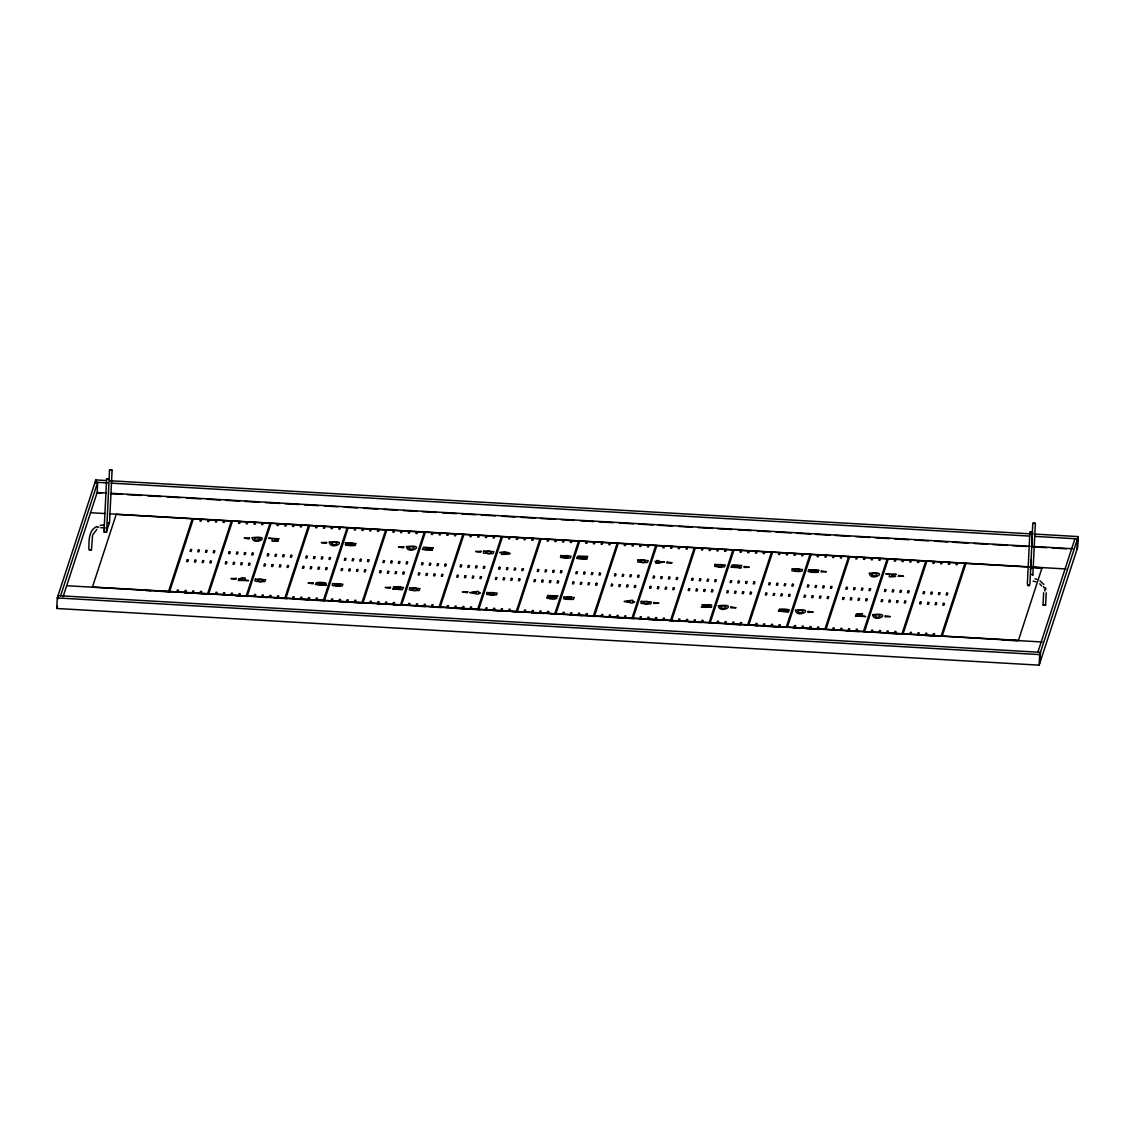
<?xml version="1.0" encoding="UTF-8"?>
<svg xmlns="http://www.w3.org/2000/svg" width="1135" height="1135" viewBox="0 0 1135 1135"><rect width="100%" height="100%" fill="white"/><g stroke="black" fill="none" stroke-linecap="round" stroke-linejoin="round"><path stroke-width="1.5" d="M1033.999 534.032L1078.25 536.585L1077.739 547.155L1039.163 665.153L56.75 608.488L57.261 597.932L95.837 479.921L106.449 480.531M57.842 599.181L58.013 595.662L1040.426 652.327L1039.915 662.883M96.815 529.435L92.602 535.025L91.481 549.964L88.913 549.808C88.998 541.877 88.062 530.499 96.872 526.441M95.666 483.439L95.837 479.921M97.142 492.902L97.667 482.347L60.581 595.818M104.079 530.854L106.619 478.899L109.187 479.055L106.619 478.899M106.647 531.01L109.528 470.003L110.549 469.847L112.095 470.16L109.556 522.114M1018.294 640.835L1042.043 567.784L116.21 514.382L92.474 587.008L1018.308 640.41M1027.345 584.114L1029.885 532.159L1031.247 532.003L1032.453 532.301L1029.913 584.255M1030.509 570.025L1031.02 559.626M1031.687 545.779L1032.793 523.263L1034.482 523.136L1035.361 523.405L1032.822 575.36M1039.163 665.153L1039.688 654.597L1078.25 536.585M1043.632 592.74L1043.037 604.841L1044.583 605.154L1045.619 604.983L1046.215 592.81M1076.987 549.425L1077.512 538.855L1035.021 536.401M56.75 608.488L57.488 606.218M63.134 596.613L97.17 492.476L106.023 492.987M104.15 530.471L105.058 527.69M106.605 531.279L109.471 522.497M168.562 591.392L192.297 518.78M169.626 591.463L193.361 518.837M176.805 591.846L177.4 590.03L178.479 590.101L177.883 591.917M200.54 519.234L199.944 521.05L201.023 521.107L201.619 519.291M184.523 592.3L185.118 590.484L186.197 590.54L185.601 592.356M208.258 519.674L207.662 521.49L208.741 521.547L209.337 519.745M192.241 592.74L192.836 590.924L193.901 590.995L193.319 592.81M215.976 520.128L215.38 521.944L216.459 522.001L217.04 520.185M199.959 593.194L200.555 591.378L201.619 591.434L201.023 593.25M223.694 520.568L223.098 522.384L224.162 522.441L224.758 520.624M207.677 593.648L231.398 521.036M208.741 593.719L232.476 521.093M215.38 594.073L215.976 592.257L217.055 592.328L216.459 594.144M239.116 521.462L238.52 523.278L239.598 523.334L240.194 521.518M223.098 594.527L223.694 592.711L224.773 592.768L224.177 594.584M246.834 521.901L246.238 523.717L247.316 523.774L247.912 521.958M230.816 594.967L231.412 593.151L232.476 593.208L231.895 595.024M244.649 552.646L244.053 554.462L245.132 554.518L245.727 552.702L244.536 552.631M254.552 522.341L253.956 524.157L255.034 524.228L255.616 522.412M238.534 595.407L239.13 593.591L240.194 593.662L239.598 595.478M262.27 522.795L261.674 524.611L262.738 524.668L263.334 522.852M244.607 580.155L245.302 578.027L243.046 577.928L238.705 578.836L242.933 578.396L242.45 580.07L238.208 580.382L248.608 580.595L244.635 580.212M246.252 595.875L269.974 523.263M247.316 595.946L271.052 523.32M253.97 596.301L254.552 594.485L255.63 594.556L255.034 596.357M277.692 523.675L277.11 525.491L278.174 525.562L278.77 523.746M261.674 596.74L262.27 594.939L263.348 594.995L262.752 596.811M285.41 524.129L284.814 525.945L285.892 526.002L286.488 524.186M269.392 597.194L269.988 595.378L271.052 595.435L270.47 597.251M293.128 524.569L292.532 526.385L293.61 526.456L294.206 524.64M277.11 597.634L277.706 595.818L278.77 595.889L278.174 597.705M300.846 525.023L300.25 526.839L301.328 526.895L301.91 525.079M284.828 598.102L308.564 525.477M285.892 598.159L309.628 525.548M292.546 598.528L293.128 596.712L294.206 596.769L293.61 598.585M316.268 525.902L315.686 527.718L316.75 527.789L317.346 525.973M300.25 598.968L300.846 597.152L301.924 597.223L301.328 599.039M323.986 526.356L323.39 528.172L324.468 528.229L325.064 526.413M307.968 599.422L308.564 597.606L309.642 597.663L309.046 599.479M331.704 526.796L331.108 528.612L332.186 528.669L332.782 526.853M315.686 599.862L316.282 598.046L317.346 598.102L316.764 599.918M339.422 527.236L338.826 529.052L339.904 529.123L340.486 527.307M323.404 600.33L347.14 527.704M324.468 600.387L348.204 527.775M331.122 600.755L331.704 598.94L332.782 598.996L332.186 600.812M354.844 528.13L354.262 529.946L355.326 530.002L355.922 528.186M338.826 601.195L339.422 599.379L340.5 599.45L339.904 601.266M362.562 528.569L361.966 530.385L363.044 530.456L363.64 528.64M346.544 601.649L347.14 599.833L348.218 599.89L347.622 601.706M370.28 529.024L369.684 530.84L370.762 530.896L371.358 529.08M354.262 602.089L354.858 600.273L355.922 600.33L355.34 602.146M377.998 529.463L377.402 531.279L378.48 531.35L379.062 529.534M361.98 602.557L385.716 529.931M363.044 602.614L386.78 529.988M369.698 602.983L370.294 601.167L371.358 601.224L370.762 603.04M393.434 530.357L392.838 532.173L393.902 532.23L394.498 530.414M377.402 603.423L377.998 601.607L379.076 601.663L378.48 603.48M401.137 530.797L400.556 532.613L401.62 532.684L402.216 530.868M385.12 603.863L385.716 602.047L386.794 602.117L386.198 603.933M408.855 531.251L408.26 533.067L409.338 533.124L409.934 531.308M392.838 604.317L393.434 602.501L394.498 602.557L393.916 604.373M416.573 531.691L415.977 533.507L417.056 533.563L417.637 531.747M400.825 589.221L395.008 588.299L401.223 587.462L393.277 586.937L403.563 587.49L402.201 589.732L392.639 588.909L400.811 589.249M400.556 604.785L424.291 532.159M401.62 604.841L425.355 532.216M425.086 547.737L430.903 548.645L424.703 549.496L432.634 550.007L422.348 549.468L423.511 547.254L433.343 547.865L425.171 547.68M408.274 605.196L408.87 603.38L409.934 603.451L409.338 605.267M432.009 532.585L431.413 534.401L432.478 534.457L433.073 532.641M415.992 605.65L416.573 603.834L417.652 603.891L417.056 605.707M439.713 533.024L439.131 534.84L440.196 534.897L440.791 533.095M423.695 606.09L424.291 604.274L425.37 604.345L424.774 606.161M447.431 533.478L446.835 535.28L447.914 535.351L448.509 533.535M431.413 606.544L432.009 604.728L433.088 604.785L432.492 606.601M455.149 533.918L454.553 535.734L455.632 535.791L456.227 533.975M439.131 606.998L462.867 534.386M440.196 607.069L463.931 534.443M446.849 607.424L447.445 605.608L448.509 605.679L447.914 607.495M470.585 534.812L469.989 536.628L471.053 536.685L471.649 534.869M454.567 607.878L455.149 606.062L456.227 606.118L455.632 607.934M478.289 535.252L477.707 537.068L478.771 537.125L479.367 535.309M462.271 608.317L462.867 606.501L463.945 606.558L463.35 608.374M486.007 535.692L485.411 537.508L486.489 537.579L487.085 535.763M469.989 608.757L470.585 606.941L471.663 607.012L471.068 608.828M493.725 536.146L493.129 537.962L494.207 538.018L494.803 536.202M477.707 609.225L501.443 536.614M478.771 609.296L502.507 536.671M485.425 609.651L486.021 607.835L487.085 607.892L486.489 609.708M509.161 537.025L508.565 538.841L509.629 538.912L510.225 537.096M493.143 610.091L493.725 608.275L494.803 608.346L494.207 610.162M516.865 537.479L516.283 539.295L517.347 539.352L517.943 537.536M500.847 610.545L501.443 608.729L502.521 608.786L501.925 610.602M524.583 537.919L523.987 539.735L525.065 539.792L525.661 537.99M508.565 610.985L509.161 609.169L510.239 609.24L509.643 611.056M532.301 538.373L531.705 540.189L532.783 540.246L533.379 538.43M516.283 611.453L540.019 538.827M517.361 611.51L541.083 538.898M524.001 611.878L524.597 610.062L525.661 610.119L525.065 611.935M547.737 539.253L547.141 541.069L548.205 541.14L548.801 539.324M531.719 612.318L532.315 610.502L533.379 610.573L532.783 612.389M555.455 539.707L554.859 541.523L555.923 541.579L556.519 539.763M539.437 612.772L540.019 610.956L541.097 611.013L540.501 612.829M563.159 540.147L562.577 541.962L563.641 542.019L564.237 540.203M547.141 613.212L547.737 611.396L548.815 611.453L548.219 613.269M570.877 540.586L570.281 542.402L571.359 542.473L571.955 540.657M554.859 613.68L578.595 541.054M555.937 613.737L579.659 541.125M562.577 614.106L563.173 612.29L564.237 612.347L563.641 614.163M586.313 541.48L585.717 543.296L586.795 543.353L587.377 541.537M570.295 614.546L570.891 612.73L571.955 612.801L571.359 614.602M594.031 541.92L593.435 543.736L594.499 543.807L595.095 541.991M578.013 614.986L578.595 613.184L579.673 613.24L579.077 615.056M601.734 542.374L601.153 544.19L602.217 544.247L602.813 542.431M585.717 615.44L586.313 613.624L587.391 613.68L586.795 615.496M609.452 542.814L608.857 544.63L609.935 544.701L610.531 542.885M593.435 615.908L617.17 543.282M594.513 615.965L618.234 543.339M601.153 616.333L601.749 614.517L602.813 614.574L602.231 616.39M624.888 543.708L624.293 545.524L625.371 545.58L625.952 543.764M608.871 616.773L609.467 614.957L610.531 615.014L609.935 616.83M632.606 544.147L632.011 545.963L633.075 546.034L633.67 544.218M616.589 617.213L617.17 615.397L618.249 615.468L617.653 617.284M640.31 544.601L639.729 546.417L640.793 546.474L641.388 544.658M624.293 617.667L624.888 615.851L625.967 615.908L625.371 617.724M648.028 545.041L647.432 546.857L648.511 546.914L649.106 545.098M632.011 618.135L655.746 545.509M633.089 618.192L656.824 545.566M656.456 561.385L656.725 560.548L658.867 560.676L658.811 561.626L664.542 561.995L655.831 563.272C657.037 560.789 652.653 561.91 656.441 561.399M639.729 618.547L640.324 616.731L641.388 616.802L640.807 618.618M663.464 545.935L662.868 547.751L663.947 547.808L664.528 545.992M647.447 619.001L648.042 617.185L649.106 617.241L648.511 619.057M671.182 546.375L670.586 548.191L671.65 548.248L672.246 546.432M655.165 619.44L655.76 617.624L656.824 617.695L656.229 619.497M678.9 546.815L678.304 548.631L679.368 548.702L679.964 546.886M662.868 619.894L663.464 618.078L664.542 618.135L663.947 619.951M686.604 547.269L686.022 549.085L687.086 549.141L687.682 547.325M670.586 620.348L694.322 547.737M671.665 620.419L695.4 547.794M678.304 620.774L678.9 618.958L679.964 619.029L679.383 620.845M702.04 548.162L701.444 549.978L702.522 550.035L703.104 548.219M686.022 621.228L686.618 619.412L687.682 619.469L687.086 621.285M709.758 548.602L709.162 550.418L710.226 550.475L710.822 548.659M693.74 621.668L694.336 619.852L695.4 619.909L694.804 621.725M717.476 549.042L716.88 550.858L717.944 550.929L718.54 549.113M701.458 622.108L702.04 620.292L703.118 620.363L702.522 622.179M725.18 549.496L724.598 551.312L725.662 551.369L726.258 549.553M709.162 622.576L732.898 549.964M710.24 622.647L733.976 550.021M733.309 566.706L741.254 567.812L730.968 567.216L732.132 565.046L741.95 565.656L733.905 565.443L733.934 566.181L739.509 566.45L733.409 566.649M716.88 623.001L717.476 621.185L718.554 621.242L717.958 623.058M740.616 550.376L740.02 552.192L741.098 552.263L741.694 550.447M724.598 623.441L725.194 621.625L726.258 621.696L725.676 623.512M748.334 550.83L747.738 552.646L748.816 552.702L749.398 550.886M732.316 623.895L732.912 622.079L733.976 622.136L733.38 623.952M756.052 551.269L755.456 553.085L756.52 553.142L757.116 551.326M740.034 624.335L740.616 622.519L741.694 622.59L741.098 624.406M763.756 551.723L763.174 553.525L764.238 553.596L764.834 551.78M747.738 624.803L771.474 552.178M748.816 624.86L772.552 552.248M755.456 625.229L756.052 623.413L757.13 623.47L756.534 625.286M779.192 552.603L778.596 554.419L779.674 554.49L780.27 552.674M763.174 625.669L763.77 623.853L764.834 623.924L764.252 625.74M786.91 553.057L786.314 554.873L787.392 554.93L787.974 553.114M770.892 626.123L771.488 624.307L772.552 624.363L771.956 626.179M794.628 553.497L794.032 555.313L795.096 555.37L795.692 553.554M778.61 626.563L779.192 624.747L780.27 624.803L779.674 626.619M802.332 553.937L801.75 555.753L802.814 555.824L803.41 554.008M786.314 627.031L810.05 554.405M787.392 627.087L811.128 554.476M794.032 627.456L794.628 625.64L795.706 625.697L795.11 627.513M817.767 554.831L817.172 556.647L818.25 556.703L818.846 554.887M801.75 627.896L802.346 626.08L803.41 626.137L802.828 627.953M825.486 555.27L824.89 557.086L825.968 557.157L826.55 555.341M809.468 628.336L810.064 626.52L811.128 626.591L810.532 628.407M833.203 555.724L832.608 557.54L833.672 557.597L834.268 555.781M817.186 628.79L817.782 626.974L818.846 627.031L818.25 628.847M840.922 556.164L840.326 557.98L841.39 558.037L841.986 556.235M824.89 629.258L848.625 556.632M825.968 629.315L849.704 556.689M832.608 629.684L833.203 627.868L834.282 627.925L833.686 629.741M856.343 557.058L855.747 558.874L856.826 558.931L857.422 557.115M840.326 630.124L840.922 628.308L841.986 628.364L841.404 630.18M864.061 557.498L863.465 559.314L864.544 559.385L865.14 557.569M848.044 630.563L848.639 628.747L849.704 628.818L849.108 630.634M871.779 557.952L871.183 559.768L872.247 559.825L872.843 558.009M860.216 614.035L859.635 615.695L855.421 615.993L865.721 616.575L861.862 615.823L862.529 613.624L855.932 614.432L860.188 614.021M855.762 631.017L856.357 629.201L857.422 629.258L856.826 631.074M879.497 558.392L878.901 560.208L879.966 560.264L880.561 558.448M863.465 631.486L887.201 558.86M864.544 631.542L888.279 558.917M871.183 631.897L871.779 630.081L872.858 630.152L872.262 631.968M894.919 559.285L894.323 561.101L895.401 561.158L895.997 559.342M878.901 632.351L879.497 630.535L880.576 630.592L879.98 632.408M902.637 559.725L902.041 561.541L903.119 561.598L903.715 559.782M886.619 632.791L887.215 630.975L888.279 631.046L887.698 632.848M910.355 560.165L909.759 561.981L910.837 562.052L911.419 560.236M894.337 633.231L894.933 631.429L895.997 631.486L895.401 633.302M918.073 560.619L917.477 562.435L918.541 562.492L919.137 560.676M902.055 633.699L925.777 561.087M903.119 633.77L926.855 561.144M909.759 634.124L910.355 632.308L911.433 632.379L910.837 634.195M933.495 561.513L932.899 563.329L933.977 563.386L934.573 561.57M917.477 634.578L918.073 632.762L919.151 632.819L918.556 634.635M941.213 561.953L940.617 563.769L941.695 563.825L942.291 562.009M925.195 635.018L925.791 633.202L926.855 633.259L926.274 635.075M948.931 562.392L948.335 564.208L949.413 564.279L949.995 562.463M932.913 635.458L933.509 633.642L934.573 633.713L933.977 635.529M956.649 562.846L956.053 564.663L957.117 564.719L957.713 562.903M941.156 635.955L964.892 563.343M942.234 636.026L965.97 563.4M1028.565 585.447C1032.353 585.532 1024.806 585.703 1028.636 585.22M1037.858 652.185L1074.93 538.714M1035.361 523.405L1032.921 523.377M1032.453 532.301L1029.913 532.216M1030.665 574.338L1032.68 574.721M709.786 605.891L703.629 606.104L709.205 606.374L709.233 607.111L701.189 606.899L711.503 607.353L711.631 605.026L701.884 604.742L709.971 605.324M816.59 570.281L814.377 570.423A5.973 1.064 2.8 0 0 808.29 571.146M780.837 611.183L783.065 611.027A5.973 1.064 2.8 0 0 789.151 610.318M112.039 470.216L109.528 470.003M254.907 537.976C252.013 543.339 267.704 537.352 254.907 537.976M100.249 525.278L103.753 525.023M100.745 527.803L103.668 527.591M570.423 599.053C576.481 594.414 557.143 598.627 570.423 599.053M108.463 523.547L109.499 523.377L108.279 523.079M109.996 480.743L1030.452 533.833M95.085 482.191L107.484 482.914M111.017 483.113L1029.715 536.103M111.329 493.299L1030.183 546.29M1033.715 546.502L1072.674 548.744M96.347 492.86L101.653 493.158M110.506 493.668L121.927 494.335M127.248 494.633L141.407 495.456M147.678 495.811L160.886 496.577M167.157 496.946L180.351 497.697M186.622 498.066L200.781 498.875M206.91 499.23L220.247 500.01M225.567 500.308L239.726 501.131M245.032 501.429L259.191 502.252M265.335 502.606L279.494 503.415M284.814 503.727L298.973 504.55M304.279 504.848L318.453 505.671M324.695 506.026L337.918 506.792M344.16 507.146L357.397 507.912M363.64 508.267L377.799 509.09M383.956 509.445L397.264 510.211M403.436 510.566L416.744 511.332M422.05 511.644L436.209 512.452M442.38 512.821L456.54 513.63M461.86 513.942L476.019 514.751M481.325 515.063L495.498 515.872M501.698 516.241L514.964 517.007M521.178 517.361L535.337 518.17M540.643 518.482L554.802 519.305M561.002 519.66L574.282 520.426M580.467 520.781L593.747 521.547M599.053 521.859L613.226 522.667M619.426 523.022L633.585 523.845M638.891 524.143L653.065 524.966M658.371 525.278L672.53 526.087M678.716 526.441L692.01 527.207M698.181 527.576L712.34 528.385M717.66 528.697L731.82 529.506M738.034 529.875L751.285 530.627M757.513 530.996L770.764 531.762M776.07 532.06L791.152 532.925M796.458 533.237L810.631 534.06M815.937 534.358L830.096 535.181M835.417 535.479L849.576 536.302M855.733 536.656L869.892 537.479M875.198 537.777L889.358 538.6M894.664 538.898L908.837 539.721M915.08 540.076L928.302 540.842M934.559 541.196L947.768 541.962M953.088 542.275L968.198 543.14M974.327 543.495L987.663 544.261M992.983 544.573L1007.142 545.396M1012.448 545.694L1026.622 546.517M1032.736 546.871L1046.896 547.68M1052.216 547.992L1066.375 548.801M90.559 512.722L104.718 513.531M110.024 513.843L1028.878 566.833M1032.424 567.046L1066.063 568.976M1031.403 567.599L1040.256 568.11M90.204 549.879L91.353 549.837M1044.328 604.912L1043.037 604.841L1045.619 604.983M66.695 585.717L1042.2 641.984M145.564 590.498L150.87 590.796M157.949 591.207L170.349 591.931M184.508 592.74L189.815 593.052M196.894 593.449L209.294 594.173M223.453 594.981L228.759 595.293M235.853 595.705L248.239 596.414M262.398 597.237L267.704 597.535M274.798 597.946L287.183 598.67M299.569 599.379L308.422 599.89M315.502 600.302L324.355 600.812M338.514 601.621L347.367 602.132M352.687 602.444L363.299 603.054M377.458 603.877L386.311 604.387M393.391 604.785L402.244 605.295M416.417 606.118L425.256 606.629M432.35 607.041L441.189 607.551M455.362 608.36L465.974 608.97M471.295 609.282L480.133 609.793M492.533 610.502L504.919 611.226M511.998 611.637L517.319 611.935M531.478 612.758L543.864 613.467M550.943 613.879L556.263 614.177M570.423 615L582.808 615.709M589.888 616.121L595.208 616.433M609.367 617.241L621.753 617.965M628.847 618.362L634.153 618.674M648.312 619.497L662.471 620.306M669.551 620.717L673.098 620.916M689.03 621.838L701.416 622.562M727.975 624.094L740.361 624.803M754.534 625.612L758.067 625.825M766.919 626.336L779.305 627.045M793.478 627.868L797.011 628.066M805.864 628.577L820.023 629.4M846.582 630.932L858.968 631.642M885.527 633.174L897.913 633.883M924.472 635.416L936.857 636.139M1002.361 639.913L1016.52 640.736M57.261 597.932L1039.688 654.597M1033.077 581.191L1035.957 581.744M780.923 611.268L788.683 611.751L778.397 611.155A5.207 0.936 2.8 0 1 783.959 610.687L787.009 610.119L778.922 609.566A5.221 0.936 2.8 0 1 783.065 609.069A5.221 0.936 2.8 0 1 788.286 609.694L788.612 609.821A5.221 0.936 2.8 0 1 789.208 610.332M1035.035 578.85L1036.766 579.29M262.909 579.63C251.076 577.715 262.369 585.078 262.909 579.63M345.905 544.928L346.26 545.055A5.221 0.936 2.8 0 0 351.453 545.694A5.221 0.936 2.8 0 0 355.581 545.197L347.523 544.63L350.573 544.076A5.207 0.936 2.8 0 0 356.135 543.594C328.795 541.679 362.604 543.665 351.453 543.722A5.973 1.064 2.8 0 0 345.366 544.445A5.221 0.936 2.8 0 0 345.863 544.928M816.604 570.224L808.758 569.699L819.044 570.295A5.207 0.936 2.8 0 1 813.497 570.763L810.433 571.331L818.519 571.898A5.221 0.936 2.8 0 1 814.377 572.395A5.221 0.936 2.8 0 1 809.156 571.756L808.829 571.629A5.221 0.936 2.8 0 1 808.233 571.132M1039.972 580.808L1043.774 584.482M1039.745 583.844L1041.689 585.986M1045.42 587.646L1045.917 589.349M1043.562 586.596A12.357 12.145 18.1 0 1 1044.214 588.072M1044.654 589.604A12.357 12.145 18.1 0 1 1044.895 591.179M97.468 527.576A12.357 12.145 18.1 0 1 98.944 526.952M187.303 559.739L186.707 561.555L187.786 561.612L188.382 559.796L187.303 559.739M190.637 549.524L190.056 551.34L191.12 551.411L191.716 549.595L190.637 549.524M195.021 560.179L194.425 561.995L195.504 562.066L196.085 560.25L195.021 560.179M198.355 549.978L197.76 551.794L198.838 551.851L199.434 550.035L198.355 549.978M202.739 560.633L202.143 562.449L203.208 562.506L203.803 560.69L202.739 560.633M206.073 550.418L205.478 552.234L206.556 552.291L207.152 550.475L206.073 550.418M210.457 561.073L209.861 562.889L210.926 562.946L211.521 561.144L210.457 561.073M213.791 550.858L213.196 552.674L214.274 552.745L214.855 550.929L213.791 550.858M225.879 561.967L225.283 563.783L226.362 563.84L226.957 562.024L225.879 561.967M229.213 551.752L228.632 553.568L229.696 553.625L230.291 551.809L229.213 551.752M233.597 562.407L233.001 564.223L234.08 564.294L234.675 562.478L233.597 562.407M236.931 552.192L236.335 554.008L237.414 554.079L238.009 552.263L236.931 552.192M236.222 578.424L235.924 579.332L230.93 578.58L236.222 578.424M241.315 562.861L240.719 564.677L241.798 564.733L242.379 562.917L241.315 562.861M249.445 537.976L249.147 538.884L244.153 538.146L249.445 537.976M252.14 537.749C253.758 546.971 273.961 534.883 252.197 537.692M249.033 563.301L248.437 565.116L249.501 565.173L250.097 563.357L249.033 563.301M252.367 553.085L251.771 554.901L252.85 554.958L253.431 553.156L252.367 553.085M255.418 579.148L254.949 580.95L257.702 581.517L264.668 581.645L265.704 579.744L255.418 579.148M268.811 538.174L272.627 538.912L271.989 541.14L273.606 541.225L278.444 540.771L274.372 540.757L274.897 539.068L279.096 538.77L268.811 538.174M264.455 564.194L263.859 566.01L264.937 566.067L265.533 564.251L264.455 564.194M267.789 553.979L267.207 555.795L268.271 555.852L268.867 554.036L267.789 553.979M272.173 564.634L271.577 566.45L272.655 566.507L273.251 564.691L272.173 564.634M275.507 554.419L274.911 556.235L275.989 556.306L276.585 554.49L275.507 554.419M279.891 565.074L279.295 566.89L280.373 566.961L280.955 565.145L279.891 565.074M283.225 554.873L282.629 556.689L283.707 556.746L284.303 554.93L283.225 554.873M287.609 565.528L287.013 567.344L288.077 567.401L288.673 565.585L287.609 565.528M290.943 555.313L290.347 557.129L291.425 557.186L292.007 555.37L290.943 555.313M303.031 566.422L302.435 568.238L303.513 568.294L304.109 566.478L303.031 566.422M306.379 556.207L305.783 558.023L306.847 558.08L307.443 556.263L306.379 556.207M310.749 566.862L310.153 568.678L311.231 568.734L311.827 566.918L310.749 566.862M314.083 556.647L313.501 558.463L314.565 558.519L315.161 556.703L314.083 556.647M313.373 582.879L313.076 583.787L308.082 583.035L313.373 582.879M318.467 567.301L317.871 569.117L318.949 569.188L319.531 567.372L318.467 567.301M321.801 557.086L321.205 558.902L322.283 558.973L322.879 557.157L321.801 557.086M326.61 542.431L326.312 543.339L321.318 542.587L326.61 542.431M315.473 584.454C343.111 586.511 308.238 584.17 320.155 584.326A5.973 1.064 2.8 0 0 326.242 583.617A5.221 0.936 2.8 0 0 325.745 583.135L325.348 583.007A5.221 0.936 2.8 0 0 320.155 582.369A5.221 0.936 2.8 0 0 316.027 582.865L324.085 583.418L321.035 583.986A5.207 0.936 2.8 0 0 315.473 584.454M329.306 542.218C330.852 551.426 351.126 539.423 329.349 542.147M326.185 567.755L325.589 569.571L326.653 569.628L327.249 567.812L326.185 567.755M329.519 557.54L328.923 559.356L330.001 559.413L330.583 557.597L329.519 557.54M332.569 583.589L332.356 585.547L339.138 586.213L342.16 585.986L342.869 584.184L332.569 583.589M341.607 568.635L341.025 570.451L342.089 570.522L342.685 568.706L341.607 568.635M344.955 558.434L344.359 560.25L345.423 560.307L346.019 558.491L344.955 558.434M349.325 569.089L348.729 570.905L349.807 570.962L350.403 569.146L349.325 569.089M352.659 558.874L352.077 560.69L353.141 560.747L353.737 558.931L352.659 558.874M357.043 569.529L356.447 571.345L357.525 571.402L358.107 569.586L357.043 569.529M360.377 559.314L359.781 561.13L360.859 561.201L361.455 559.385L360.377 559.314M364.761 569.969L364.165 571.785L365.229 571.856L365.825 570.04L364.761 569.969M368.095 559.768L367.499 561.584L368.577 561.641L369.173 559.825L368.095 559.768M380.182 570.862L379.601 572.678L380.665 572.749L381.261 570.933L380.182 570.862M383.531 560.647L382.935 562.463L383.999 562.534L384.595 560.718L383.531 560.647M387.9 571.316L387.305 573.132L388.383 573.189L388.979 571.373L387.9 571.316M391.234 561.101L390.653 562.917L391.717 562.974L392.313 561.158L391.234 561.101M390.525 587.32L390.227 588.228L385.233 587.476L390.525 587.32M395.618 571.756L395.023 573.572L396.101 573.629L396.697 571.813L395.618 571.756M398.952 561.541L398.357 563.357L399.435 563.414L400.031 561.598L398.952 561.541M403.748 546.886L403.45 547.794L398.456 547.042L403.748 546.886M406.444 546.659C408.004 555.852 428.264 543.864 406.5 546.588M403.336 572.196L402.741 574.012L403.819 574.083L404.401 572.267L403.336 572.196M406.67 561.981L406.075 563.797L407.153 563.868L407.749 562.052L406.67 561.981M409.735 588.043L409.253 589.845L412.005 590.413L418.971 590.54L420.021 588.639L409.735 588.043M418.758 573.09L418.177 574.906L419.241 574.963L419.837 573.147L418.758 573.09M422.106 562.875L421.511 564.691L422.575 564.762L423.171 562.946L422.106 562.875M426.476 573.53L425.88 575.346L426.959 575.417L427.555 573.601L426.476 573.53M429.824 563.329L429.229 565.145L430.293 565.202L430.889 563.386L429.824 563.329M434.194 573.984L433.598 575.8L434.677 575.856L435.272 574.04L434.194 573.984M437.528 563.769L436.932 565.585L438.011 565.641L438.607 563.825L437.528 563.769M441.912 574.423L441.316 576.24L442.395 576.296L442.976 574.48L441.912 574.423M445.246 564.208L444.65 566.024L445.729 566.095L446.325 564.279L445.246 564.208M457.348 575.317L456.752 577.133L457.816 577.19L458.412 575.374L457.348 575.317M460.682 565.102L460.086 566.918L461.151 566.975L461.746 565.159L460.682 565.102M465.052 575.757L464.456 577.573L465.534 577.644L466.13 575.828L465.052 575.757M468.4 565.542L467.804 567.358L468.868 567.429L469.464 565.613L468.4 565.542M467.691 591.775L467.393 592.683L462.399 591.931L467.691 591.775M472.77 576.211L472.174 578.027L473.252 578.084L473.848 576.268L472.77 576.211M476.104 565.996L475.522 567.812L476.587 567.869L477.182 566.053L476.104 565.996M480.899 551.326L480.602 552.234L475.608 551.496L480.899 551.326M470.046 592.569L477.807 594.201L480.389 592.967L478.346 592.754L478.7 591.477L477.197 591.392L470.046 592.569M483.595 551.099L483.382 553.057L490.164 553.71L493.186 553.497L493.881 551.695L483.595 551.099M480.488 576.651L479.892 578.467L480.97 578.524L481.552 576.708L480.488 576.651M483.822 566.436L483.226 568.252L484.305 568.309L484.9 566.507L483.822 566.436M476.345 591.973L472.827 592.527L476.345 591.973M486.887 592.498L486.674 594.442L493.455 595.109L496.463 594.882L497.173 593.094L486.887 592.498M499.953 552.504L501.897 553.114L501.528 554.377C508.111 554.306 515.474 554.079 504.564 551.766L499.953 552.504M495.924 577.545L495.328 579.361L496.392 579.417L496.988 577.601L495.924 577.545M499.258 567.33L498.662 569.146L499.74 569.202L500.322 567.386L499.258 567.33M504.11 553.128L503.869 553.88L507.402 553.327L504.11 553.128M503.628 577.985L503.046 579.801L504.11 579.857L504.706 578.041L503.628 577.985M506.976 567.77L506.38 569.586L507.444 569.656L508.04 567.841L506.976 567.77M511.346 578.424L510.75 580.24L511.828 580.311L512.424 578.495L511.346 578.424M514.68 568.224L514.098 570.04L515.162 570.096L515.758 568.28L514.68 568.224M519.064 578.878L518.468 580.694L519.546 580.751L520.142 578.935L519.064 578.878M522.398 568.663L521.802 570.479L522.88 570.536L523.476 568.72L522.398 568.663M534.5 579.772L533.904 581.574L534.968 581.645L535.564 579.829L534.5 579.772M537.834 569.557L537.238 571.373L538.316 571.43L538.898 569.614L537.834 569.557M542.204 580.212L541.622 582.028L542.686 582.085L543.282 580.269L542.204 580.212M545.552 569.997L544.956 571.813L546.02 571.87L546.616 570.054L545.552 569.997M549.922 580.652L549.326 582.468L550.404 582.539L551 580.723L549.922 580.652M553.256 570.437L552.674 572.253L553.738 572.324L554.334 570.508L553.256 570.437M546.942 597.804C554.916 601.493 563.584 596.244 549.397 596.953L549.723 595.96L557.994 596.059L547.708 595.464L547.141 597.209L555.143 598.088L546.942 597.804M560.747 555.554L560.534 557.498L567.316 558.165L570.337 557.938L571.033 556.15L560.747 555.554M557.64 581.106L557.044 582.922L558.122 582.979L558.718 581.163L557.64 581.106M560.974 570.891L560.378 572.707L561.456 572.764L562.052 570.948L560.974 570.891M564.038 596.939L563.556 598.755L566.322 599.308L573.274 599.436L574.324 597.535L564.038 596.939M576.651 558.321L586.823 559.285L587.391 557.555L579.375 556.661L587.717 556.561L577.814 556.15L577.218 557.115L585.121 557.81L584.809 558.789L576.651 558.321M573.076 581.985L572.48 583.801L573.544 583.872L574.14 582.056L573.076 581.985M576.41 571.785L575.814 573.601L576.892 573.657L577.474 571.841L576.41 571.785M580.779 582.439L580.198 584.255L581.262 584.312L581.858 582.496L580.779 582.439M584.128 572.224L583.532 574.04L584.596 574.097L585.192 572.281L584.128 572.224M588.497 582.879L587.902 584.695L588.98 584.752L589.576 582.936L588.497 582.879M591.846 572.664L591.25 574.48L592.314 574.551L592.91 572.735L591.846 572.664M596.216 583.319L595.62 585.135L596.698 585.206L597.294 583.39L596.216 583.319M599.55 573.118L598.968 574.934L600.032 574.991L600.628 573.175L599.55 573.118M611.651 584.213L611.056 586.029L612.12 586.086L612.716 584.284L611.651 584.213M614.986 573.998L614.39 575.814L615.468 575.885L616.05 574.069L614.986 573.998M619.37 584.667L618.774 586.483L619.838 586.54L620.434 584.724L619.37 584.667M622.704 574.452L622.108 576.268L623.172 576.325L623.768 574.509L622.704 574.452M627.073 585.107L626.492 586.923L627.556 586.979L628.152 585.163L627.073 585.107M630.422 574.892L629.826 576.708L630.89 576.764L631.486 574.948L630.422 574.892M624.349 601.465L632.11 603.111L634.706 601.862L632.649 601.649L633.004 600.387L631.514 600.302L624.349 601.465M637.898 560.009L637.686 561.953L644.467 562.62L647.489 562.392L648.184 560.591L637.898 560.009M634.791 585.547L634.195 587.362L635.274 587.433L635.87 585.617L634.791 585.547M638.125 575.332L637.544 577.148L638.608 577.218L639.204 575.402L638.125 575.332M630.663 600.869L627.13 601.437L630.663 600.869M641.19 601.394L640.977 603.352L647.759 604.004L650.781 603.777L651.476 601.99L641.247 601.323M650.227 586.44L649.631 588.256L650.695 588.313L651.291 586.497L650.227 586.44M653.561 576.225L652.966 578.041L654.044 578.112L654.64 576.296L653.561 576.225M658.413 562.038L658.172 562.776L661.705 562.222L658.413 562.038M657.945 586.88L657.349 588.696L658.413 588.767L659.009 586.951L657.945 586.88M661.279 576.679L660.683 578.495L661.762 578.552L662.343 576.736L661.279 576.679M653.916 602.515L653.632 603.423L658.924 603.267L653.916 602.515M667.139 562.08L666.841 562.988L672.133 562.818L667.139 562.08M665.649 587.334L665.067 589.15L666.131 589.207L666.727 587.391L665.649 587.334M668.997 577.119L668.401 578.935L669.466 578.992L670.061 577.176L668.997 577.119M673.367 587.774L672.771 589.59L673.849 589.647L674.445 587.831L673.367 587.774M676.701 577.559L676.12 579.375L677.184 579.446L677.779 577.63L676.701 577.559M688.803 588.668L688.207 590.484L689.285 590.54L689.867 588.724L688.803 588.668M692.137 578.453L691.541 580.269L692.62 580.326L693.215 578.51L692.137 578.453M696.521 589.108L695.925 590.924L696.989 590.995L697.585 589.178L696.521 589.108M699.855 578.893L699.259 580.709L700.338 580.779L700.919 578.963L699.855 578.893M704.225 589.562L703.643 591.378L704.707 591.434L705.303 589.618L704.225 589.562M707.573 579.347L706.977 581.163L708.041 581.219L708.637 579.403L707.573 579.347M715.05 564.45L714.582 566.266L717.334 566.819L724.3 566.947L725.336 565.046L715.05 564.45M711.943 590.001L711.347 591.817L712.425 591.874L713.021 590.058L711.943 590.001M715.277 579.786L714.695 581.602L715.759 581.659L716.355 579.843L715.277 579.786M718.341 605.849C719.959 615.071 740.162 602.983 718.398 605.778M727.379 590.895L726.783 592.711L727.861 592.768L728.443 590.952L727.379 590.895M730.713 580.68L730.117 582.496L731.195 582.553L731.791 580.737L730.713 580.68M735.097 591.335L734.501 593.151L735.565 593.208L736.161 591.392L735.097 591.335M738.431 581.12L737.835 582.936L738.913 583.007L739.495 581.191L738.431 581.12M731.082 606.97L730.784 607.878L736.076 607.722L731.082 606.97M744.29 566.521L743.992 567.429L749.284 567.273L744.29 566.521M742.801 591.775L742.219 593.591L743.283 593.662L743.879 591.846L742.801 591.775M746.149 581.574L745.553 583.39L746.617 583.447L747.213 581.631L746.149 581.574M750.519 592.229L749.923 594.045L751.001 594.102L751.597 592.286L750.519 592.229M753.867 582.014L753.271 583.83L754.335 583.887L754.931 582.071L753.867 582.014M765.955 593.108L765.359 594.924L766.437 594.995L767.019 593.179L765.955 593.108M769.289 582.908L768.693 584.724L769.771 584.78L770.367 582.964L769.289 582.908M773.673 593.562L773.077 595.378L774.141 595.435L774.737 593.619L773.673 593.562M777.007 583.347L776.411 585.163L777.489 585.22L778.085 583.404L777.007 583.347M781.391 594.002L780.795 595.818L781.859 595.889L782.455 594.073L781.391 594.002M784.725 583.787L784.129 585.603L785.207 585.674L785.789 583.858L784.725 583.787M792.202 568.905L792.003 570.848L798.785 571.515L801.792 571.288L802.502 569.5L792.258 568.834M789.095 594.456L788.513 596.272L789.577 596.329L790.173 594.513L789.095 594.456M792.443 584.241L791.847 586.057L792.911 586.114L793.507 584.298L792.443 584.241M795.479 610.275C797.111 619.497 817.299 607.409 795.536 610.204M804.531 595.336L803.935 597.152L805.013 597.223L805.609 595.407L804.531 595.336M807.865 585.135L807.269 586.937L808.347 587.008L808.943 585.192L807.865 585.135M812.249 595.79L811.653 597.606L812.731 597.663L813.313 595.847L812.249 595.79M815.583 585.575L814.987 587.391L816.065 587.448L816.661 585.632L815.583 585.575M808.219 611.41L807.921 612.318L813.213 612.162L808.219 611.41M821.442 570.976L821.144 571.884L826.436 571.728L821.442 570.976M819.967 596.23L819.371 598.046L820.435 598.102L821.031 596.286L819.967 596.23M823.301 586.015L822.705 587.831L823.783 587.902L824.365 586.086L823.301 586.015M827.67 596.669L827.089 598.486L828.153 598.556L828.749 596.74L827.67 596.669M831.019 586.469L830.423 588.285L831.487 588.341L832.083 586.525L831.019 586.469M843.106 597.563L842.51 599.379L843.589 599.436L844.185 597.634L843.106 597.563M846.44 587.348L845.845 589.164L846.923 589.235L847.519 587.419L846.44 587.348M850.824 598.017L850.228 599.819L851.307 599.89L851.888 598.074L850.824 598.017M854.158 587.802L853.563 589.618L854.641 589.675L855.237 587.859L854.158 587.802M858.542 598.457L857.947 600.273L859.011 600.33L859.606 598.514L858.542 598.457M861.876 588.242L861.281 590.058L862.359 590.115L862.94 588.299L861.876 588.242M869.367 573.359C871.027 582.567 891.174 570.494 869.41 573.288M866.246 598.897L865.664 600.713L866.729 600.784L867.324 598.968L866.246 598.897M869.594 588.682L868.999 590.498L870.063 590.569L870.658 588.753L869.594 588.682M872.645 614.744C874.205 623.938 894.465 611.949 872.702 614.673M886.038 573.771L889.854 574.509L889.216 576.736L890.833 576.821L895.671 576.367L891.585 576.353L892.124 574.665L896.324 574.367L886.038 573.771M881.682 599.791L881.086 601.607L882.165 601.663L882.76 599.847L881.682 599.791M885.016 589.576L884.435 591.392L885.499 591.448L886.094 589.647L885.016 589.576M889.4 600.231L888.804 602.047L889.996 602.117L890.464 600.302L889.4 600.231M892.734 590.03L892.138 591.832L893.217 591.902L893.812 590.087L892.734 590.03M885.385 615.865L885.087 616.773L890.379 616.617L885.385 615.865M898.594 575.431L898.296 576.339L903.588 576.169L898.594 575.431M897.118 600.685L896.522 602.501L897.586 602.557L898.182 600.741L897.118 600.685M900.452 590.47L899.856 592.286L900.935 592.342L901.516 590.526L900.452 590.47M904.836 601.124L904.24 602.94L905.304 602.997L905.9 601.181L904.836 601.124M908.17 590.909L907.574 592.725L908.638 592.796L909.234 590.98L908.17 590.909M920.258 602.018L919.662 603.834L920.74 603.891L921.336 602.075L920.258 602.018M923.592 591.803L923.01 593.619L924.074 593.676L924.67 591.86L923.592 591.803M927.976 602.458L927.38 604.274L928.458 604.331L929.04 602.529L927.976 602.458M931.31 592.243L930.714 594.059L931.792 594.13L932.388 592.314L931.31 592.243M935.694 602.912L935.098 604.728L936.162 604.785L936.758 602.969L935.694 602.912M939.028 592.697L938.432 594.513L939.51 594.57L940.106 592.754L939.028 592.697M943.412 603.352L942.816 605.168L943.88 605.225L944.476 603.409L943.412 603.352M946.746 593.137L946.15 594.953L947.228 595.01L947.81 593.194L946.746 593.137M331.335 542.729C333.846 548.29 342.231 540.416 331.335 542.729M334.612 584.099C337.138 589.661 345.508 581.801 334.612 584.099M408.487 547.155C410.998 552.717 419.368 544.857 408.487 547.155M411.764 588.554C414.261 594.102 422.787 586.227 411.764 588.554M485.638 551.61C488.206 557.157 496.619 549.283 485.638 551.61M488.915 592.995C491.412 598.556 499.939 590.682 488.915 592.995M562.79 556.051C565.358 561.612 573.771 553.738 562.79 556.051M639.941 560.506C642.524 566.053 650.923 558.193 639.941 560.506M643.233 601.905C645.574 607.367 654.257 599.791 643.275 601.834M717.093 564.96C719.604 570.522 727.989 562.662 717.093 564.96M720.385 606.345C722.768 611.822 731.252 604.246 720.427 606.274M794.245 569.401C796.756 574.963 805.141 567.117 794.245 569.401M797.522 610.786C799.905 616.262 808.39 608.686 797.579 610.715M871.396 573.856C873.907 579.417 882.292 571.572 871.396 573.856M874.688 615.255C877.071 620.731 885.555 613.155 874.73 615.184M104.079 532.074L106.591 532.272L104.079 532.074"/></g></svg>
